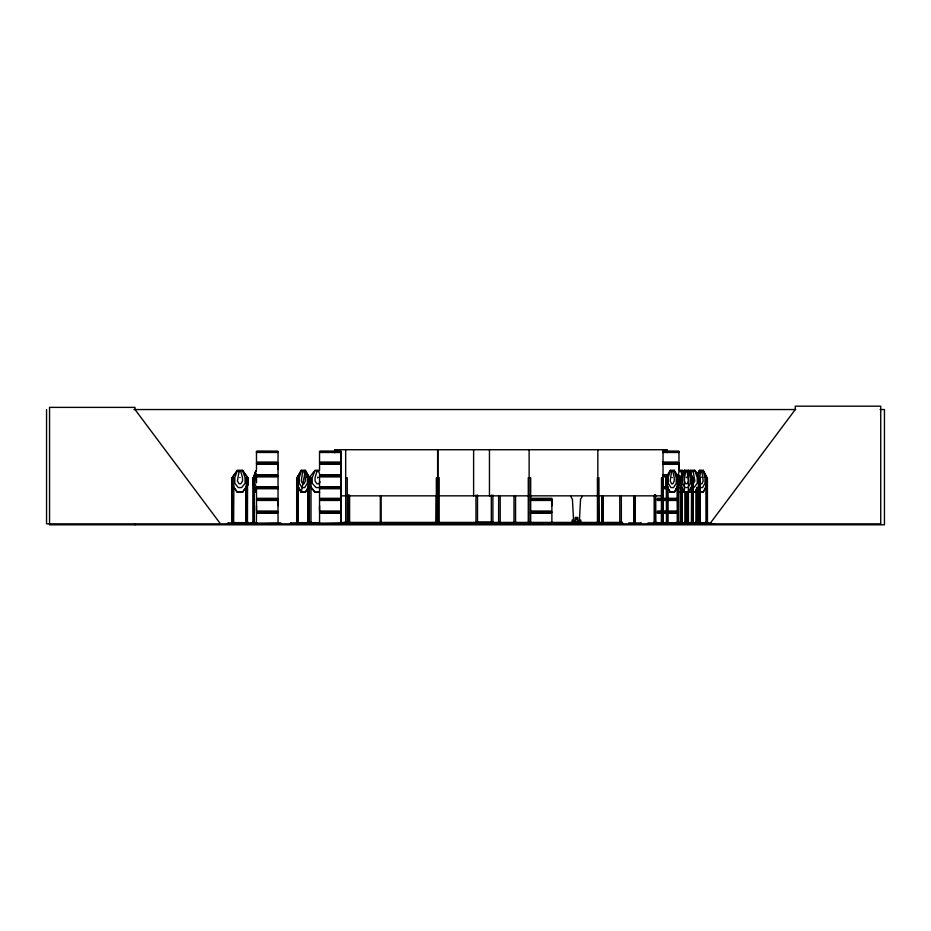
<?xml version="1.0" encoding="UTF-8"?>
<svg xmlns="http://www.w3.org/2000/svg" width="931" height="931" viewBox="0 0 931 931"><rect width="100%" height="100%" fill="white"/><g stroke="black" fill="none" stroke-linecap="round" stroke-linejoin="round"><path stroke-width="1.4" d="M256.479 511.038L256.479 500.447L278.043 500.447L278.02 511.038L256.479 511.038L256.502 505.742M278.02 505.742L278.02 500.447M278.02 469.48L278.02 464.185L256.479 464.185L256.502 469.48M319.542 511.038L319.542 500.447L341.118 500.447L341.118 511.038L319.542 511.038L319.566 505.742M341.095 500.447L341.095 511.038M319.566 469.48L319.542 464.185L341.118 464.185L341.095 474.775L319.542 474.775M551.862 505.742L551.862 500.447L530.682 500.447M678.943 464.185L678.943 469.48L678.967 464.185L662.791 464.185M325.815 523.757L343.108 523.816L343.097 522.896L340.211 522.978M255.513 477.219L255.513 477.708M256.49 474.007L256.537 482.852M699.553 477.743L700.74 471.505L702.102 471.505M302.633 471.505L301.318 480.966L302.633 483.794L303.995 483.794L305.368 480.966L305.368 477.743L303.995 471.505L302.505 471.505M701.346 477.196L701.38 477.126M672.101 477.58L672.275 477.51M698.017 476.544L699.542 470.562L703.336 470.562M690.569 475.252L691.524 471.505L693.258 471.505M686.217 477.719L686.368 477.126M239.081 471.505L237.405 480.966L239.081 483.794L240.792 483.794L242.549 480.966L242.549 477.743L240.792 471.505L238.999 471.505M678.385 474.007L679.095 471.505L680.968 471.505L682.039 475.252M647.429 523.85L714.543 523.85M590.661 523.85L608.164 523.699M660.265 522.978L660.347 523.85M692.338 477.196L692.501 477.731M290.041 523.85L302.61 523.734M239.814 477.58L240.058 477.58M576.638 517.927L577.08 518.416L576.01 518.439M681.841 523.85L681.713 477.743C677.256 475.822 682.481 480.175 680.224 484.993L684.471 492.313M317.669 477.731L317.878 477.103L317.622 477.743M689.091 472.96L689.918 470.562L694.922 470.562M227.408 523.85L235.415 523.699M228.142 523.699L228.246 522.896L235.566 522.896L235.566 523.85M344.679 523.757L344.586 522.419L622.513 522.419L622.35 523.734M436.43 523.85L437.139 523.734M474.822 523.85L475.625 523.699M528.121 523.734L528.645 523.734M255.478 477.172L255.513 477.626M707.444 523.85L707.42 477.743L705.884 477.184M697.016 475.241L699.484 470.376L703.394 470.376M697.11 475.357L699.623 470.376M697.261 475.357L699.681 470.562M703.184 492.115L706.838 484.935L706.838 477.743L703.184 470.562L705 477.743L705 483.236L702.591 487.576L700.159 487.576M703.242 492.313L707.106 484.993M677.303 523.85L677.046 477.114L678.769 477.743L678.769 523.85M691.593 477.661L691.407 523.85M670.285 492.313L666.072 484.993L666.072 477.684L670.285 470.376M670.343 470.562L666.34 477.743L666.433 523.85M674.288 492.313L678.501 484.993L678.501 477.684L674.288 470.376M678.501 484.993L674.428 492.313L670.145 492.313M680.258 477.743L684.343 470.376L688.661 470.376L692.78 477.684L692.78 484.993L688.533 492.313L688.533 470.376L692.652 477.743L692.652 523.85L692.78 522.175M684.471 470.376L680.352 477.743L680.224 484.993M680.491 477.743L684.541 470.562M688.463 492.115L692.78 484.993L692.396 477.126M301.237 470.376L296.966 477.684L296.966 484.993L301.097 492.313L305.426 492.313L309.569 484.993L309.569 477.684L305.298 470.376M305.298 492.313L309.569 484.993M693.164 483.794L694.84 480.966L693.164 471.505M320.089 481.909L318.798 483.794L316.912 483.794L315.074 480.966L315.074 477.743L316.912 471.505L318.798 471.505L319.961 475.252M688.405 472.459L689.836 470.376L695.003 470.376M688.277 472.96L689.929 470.376M694.829 492.115L699.996 484.993L694.91 492.313M232.052 523.85L232.075 477.684L237.3 470.376L242.619 470.376M242.537 492.313L247.855 484.993L247.855 477.684L242.537 470.376M709.818 523.85L795.283 409.547L795.283 406.184L880.738 406.184L880.738 523.85L46.55 523.85L46.55 409.547M575.986 518.078L576.626 517.985M278.066 523.408L256.479 523.792M660.533 523.385L657.391 523.792M309.185 477.684L314.957 470.376L319.636 470.376M278.066 487.146L256.258 487.355L278.066 487.565M319.542 487.565L341.142 487.122L341.118 476.905L319.542 476.905L319.542 487.122M530.309 523.827L530.298 522.419M298.374 477.673L296.675 477.743L296.675 523.85M290.565 523.734L290.705 522.896L302.784 522.896L302.784 523.85M341.735 523.734L341.886 522.896L341.921 523.85M308.37 523.734L308.312 522.175M256.374 523.455L256.479 513.167L278.043 513.167L278.043 523.385M705.896 477.743L706.001 523.85M698.459 477.673L698.564 523.85L698.599 522.175M231.959 477.743L233.832 477.324L233.541 523.85M704.092 477.207L704.115 477.231M306.38 477.207L306.404 477.231M319.542 523.385L319.566 513.167L341.118 513.167L341.118 523.385L319.496 523.804M681.445 477.673L681.445 477.184M233.634 477.673L233.681 477.184M133.924 409.547L795.726 409.547M880.086 409.547L884.45 409.547L884.45 524.816L49.552 524.816L49.552 407.382L135.018 407.382L135.018 409.547L220.472 523.85M278.043 451.372L256.479 451.372L278.066 451.419M678.967 451.372L662.791 451.372L678.978 451.419M256.456 451.791L278.066 451.791L256.456 451.814L256.502 462.055L278.043 462.055L278.043 451.849M319.531 451.791L341.142 451.791L341.118 462.055L319.542 462.055L319.542 451.849L341.142 451.814M256.502 452.466L278.02 452.466M319.566 452.466L341.095 452.466L341.095 462.055M662.791 452.466L678.943 452.466M662.791 462.055L678.967 462.055L678.967 451.849M256.328 462.788L278.194 462.788M319.403 462.788L341.27 462.788M662.709 462.788L679.118 462.788M256.328 463.452L278.194 463.452M319.403 463.452L341.27 463.452M662.709 463.452L679.118 463.452M301.097 470.376L305.426 470.376L301.237 492.313L296.966 484.993M670.145 470.376L674.428 470.376M678.618 470.376L682.912 470.376M237.312 470.562L242.537 470.562L247.681 477.743L247.774 484.993L242.456 492.115L237.312 492.115M255.839 470.562L254.803 483.236L256.421 487.576M301.167 470.562L305.368 470.562L307.381 477.743L307.381 483.236L304.705 487.576L301.993 487.576L299.258 483.236L299.258 477.743L301.295 470.562L297.094 477.743L297.094 523.85M319.298 470.562L315.05 470.562L312.211 477.743L312.211 483.236L316.016 487.576L341.142 487.565M674.358 470.562L670.215 470.562L668.202 477.743L668.202 483.236L670.902 487.576L673.567 487.576L676.22 483.236L676.22 477.743L674.23 470.562L678.373 477.743L678.35 523.85M678.664 470.562L682.819 470.562L683.68 472.96M688.591 470.562L684.413 470.562L682.376 477.743L682.376 483.236L685.1 487.576L687.8 487.576L690.476 483.236L690.476 477.743L688.463 470.562L692.513 477.743M687.229 471.505L685.74 471.505L684.425 477.743L684.425 480.966L685.74 483.794L687.09 483.794L688.475 480.966L687.09 471.505M256.479 474.775L278.043 474.775L278.043 464.185M662.791 474.775L668.179 474.775M677.5 474.775L678.967 474.775M256.328 475.52L278.194 475.52M319.403 475.52L341.27 475.52M662.709 475.52L668.179 475.52M677.652 475.52L679.118 475.52M256.328 476.172L278.194 476.172M319.403 476.172L341.27 476.172M662.709 476.172L668.179 476.172M677.652 476.172L679.118 476.172M256.479 476.905L278.043 476.905L278.043 487.122M662.791 476.905L665.397 476.905M677.5 476.905L678.967 476.905M246.343 477.184L246.156 523.85M298.153 523.85L298.409 477.196M308.405 477.196L308.208 477.708M310.907 477.184L310.733 477.708M667.329 477.184L667.166 477.708M691.465 477.184L693.071 477.743L693.013 523.85M698.459 477.184L700.1 477.743M245.9 477.743L247.855 477.684M345.68 477.743L347.24 477.743L347.24 522.175M529.122 477.743L530.693 477.743L530.682 522.175M663.035 477.743L661.51 477.743L661.382 523.85M666.072 477.684L667.48 477.743L667.48 523.85M679.095 483.794L680.922 483.794M232.168 484.935L237.393 492.115M253.523 484.993L255.967 492.313L253.43 484.935L253.348 477.684L255.967 470.376L253.604 477.743L253.604 523.85M297.094 484.935L301.295 492.115M309.301 484.935L315.05 492.115L319.298 492.115M680.352 484.935L684.541 492.115M231.994 484.993L237.3 492.313L242.619 492.313M256.502 486.843L278.02 486.843M319.566 486.843L341.095 486.843L341.095 476.905M662.791 486.843L665.409 486.843M662.779 487.146L665.386 487.122M662.779 487.565L665.397 487.565M678.222 487.576L680.666 487.576M690.744 487.576L694.026 487.576L697.261 483.236L697.261 477.743L694.829 470.562L699.74 477.743M256.479 487.693L278.043 487.693M319.542 487.693L341.118 487.693M662.791 487.693L665.386 487.693M256.456 488.053L278.066 488.053L256.456 488.1L256.502 498.318L278.043 498.318L278.043 488.112M319.531 488.053L341.142 488.053L341.118 498.318L319.542 498.318L319.542 488.112L341.142 488.1M256.502 488.728L278.02 488.728M319.566 488.728L341.095 488.728L341.095 498.318M662.791 488.728L668.179 488.728M675.755 488.728L677.5 488.728M301.167 492.115L305.368 492.115M670.215 492.115L674.358 492.115M678.664 492.115L682.819 492.115M684.413 492.115L688.591 492.115M694.922 492.115L689.918 492.115L688.277 489.718M699.542 492.115L703.336 492.115M319.636 492.313L314.957 492.313L309.185 484.993M678.618 492.313L682.912 492.313M688.661 492.313L684.343 492.313L684.343 470.376M689.836 492.313L695.003 492.313M699.484 492.313L703.394 492.313M340.769 495.839L437.896 495.839M439.06 495.839L528.389 495.839M529.122 495.839L663.035 495.839M530.682 498.318L551.885 498.318M657.391 498.318L677.524 498.318M256.328 499.051L278.194 499.051M319.403 499.051L341.27 499.051M530.542 499.051L552.036 499.051M657.239 499.051L677.652 499.051M256.328 499.714L278.194 499.714M319.403 499.714L341.27 499.714M530.542 499.714L552.036 499.714M657.239 499.714L677.652 499.714M657.391 500.447L677.524 500.447M530.682 511.038L551.885 511.038L551.885 500.447M657.391 511.038L677.524 511.038M256.328 511.782L278.194 511.782M319.403 511.782L341.27 511.782M530.542 511.782L552.036 511.782M657.239 511.782L677.652 511.782M256.328 512.434L278.194 512.434M319.403 512.434L341.27 512.434M530.542 512.434L552.036 512.434M657.239 512.434L677.652 512.434M530.682 513.167L551.885 513.167L551.885 523.385M657.391 513.167L677.524 513.167M254.256 522.175L252.767 522.175L252.836 523.85M296.535 522.175L298.374 522.175L298.351 523.85M307.556 522.175L311.163 522.175L311.163 523.85M345.494 522.175L347.426 522.652M349.742 522.175L347.88 522.652M381.21 522.175L380.244 522.652M436.15 522.175L439.362 522.652M475.776 522.175L493.069 522.175M498.446 522.105L500.366 522.582M515.739 522.105L513.819 522.582M574.555 522.012L575.975 522.012M599.064 522.175L597.237 522.175L597.271 523.85M601.566 522.175L603.369 522.652L602.601 522.175M621.524 522.175L619.604 522.652M635.117 522.175L633.918 522.175L633.964 523.85M655.89 522.175L654.051 522.175L654.086 523.85M661.347 522.175L663.175 522.175L663.163 523.85M682.295 522.175L680.445 522.175L680.48 523.85M684.983 522.175L688.591 522.175M691.384 522.175L693.234 522.175L693.199 523.85M695.923 522.175L697.656 522.652M705.803 522.175L707.572 522.175L707.537 523.85M233.541 522.652L245.993 522.652M253.651 522.652L257.037 522.652M297.932 522.652L307.986 522.652M311.163 522.652L319.24 522.652M340.176 522.652L348.264 522.175M655.424 522.652L658.101 522.652M667.608 522.652L677.535 522.652M677.919 522.652L706.292 522.652M246.645 522.978L256.665 522.896M277.927 522.896L280.673 522.896L280.65 523.85M308.487 522.896L315.272 522.978L315.178 523.85M592.616 522.978L603.637 522.896L603.637 523.85M628.762 523.85L628.762 522.896L640.993 522.978L641.04 523.734M654.993 522.896L648.011 522.978L648.092 523.85M656.797 523.85L656.797 522.896L667.725 522.896M681.364 522.896L672.566 522.896L672.566 523.85M686.915 523.85L686.915 522.896L711.354 522.978M256.502 523.106L278.02 523.106M319.566 523.106L341.095 523.106L341.095 513.167M657.414 523.106L660.603 523.106M662.791 523.106L665.409 523.106M662.779 523.408L665.386 523.385M303.297 523.734L315.877 523.85M438.257 523.734L438.978 523.85M493.314 523.734L494.035 523.85M530.111 523.699L530.845 523.734M621.617 523.699L622.536 523.85M628.856 523.734L641.296 523.85M691.605 523.734L691.605 522.175M251.463 523.734L251.277 522.896L251.242 523.85M244.108 523.699L281.325 523.85M695.923 523.699L695.818 522.896L695.783 523.85M344.086 523.699L355.851 523.85M699.088 522.896L699.065 523.85M699.693 523.734L699.903 477.684M686.938 522.896L687.09 523.734M672.601 522.896L672.741 523.734M661.732 523.734L661.813 522.175M656.821 522.896L656.96 523.734M700.834 523.734L700.74 522.919L700.682 523.85M252.627 522.896L252.604 523.85M252.988 523.734L252.906 477.743C254.885 476.742 254.407 478.208 254.198 477.114L254.186 523.85M640.97 522.896L640.959 523.85M694.91 470.376L699.996 477.684L700.1 523.85M688.405 490.218L689.929 492.313M305.228 470.562L309.429 477.743L309.371 523.85M670.343 492.115L666.2 484.935L666.2 477.684M703.242 470.376L706.978 477.743L706.955 523.85M697.11 487.332L699.006 491.091M697.016 487.437L698.867 491.091M699.553 480.966L700.74 483.794L701.951 483.794L703.196 480.966L701.951 471.505M242.537 470.562L245.086 477.743L245.086 483.236L241.699 487.576L238.266 487.576L234.81 483.236L234.81 477.743L237.393 470.562L232.168 477.743L232.215 523.85M706.769 522.175L706.769 523.85M706.699 522.175L706.699 523.85M705.931 522.175L705.838 523.85M704.43 522.896L704.43 523.85M700.263 523.85L700.263 522.175L698.297 522.175L698.297 523.85M699.553 522.175L699.6 523.85M697.54 487.832L697.54 522.419M697.075 487.832L697.191 522.652M696.539 490.718L696.539 522.419M696.074 489.275L696.074 522.419M692.455 522.175L692.396 523.85M692.152 522.175L692.152 523.85M691.966 487.832L691.838 523.85M688.416 492.162L688.416 522.419M688.265 492.162L688.265 522.419M686.787 492.162L686.764 522.419M686.496 492.162L686.496 522.419M685.437 492.162L685.437 522.419M685.135 492.162L685.135 522.419M682.132 487.832L682.26 522.652M681.027 477.743L681.027 523.85M680.898 522.175L680.817 523.85M680.608 477.743L680.666 523.85M678.897 523.85L678.897 522.175L677.081 522.175L677.116 523.85M678.478 522.175L678.478 523.85M678.152 522.175L678.094 523.85M674.614 522.896L674.614 523.85M668.027 522.652L666.212 522.175L666.247 523.85M667.899 486.389L667.899 523.85M667.608 522.175L667.608 523.85M667.352 452.617L667.352 449.731L335.009 449.731L335.009 452.617M667.283 522.175L667.224 523.85M667.05 522.175L666.992 523.85M666.794 484.946L666.794 523.85M666.666 522.175L666.666 523.85M663.035 449.731L663.035 523.85M662.732 522.175L662.732 523.85M662.604 477.743L662.604 523.85M662.418 522.175L662.418 523.85M662.185 522.175L662.127 523.85M661.941 477.743L661.941 523.85M661.569 522.175L661.569 523.85M655.727 495.036L655.855 523.85M655.424 522.175L655.424 523.85M655.296 495.036L655.296 523.85M655.11 522.175L655.04 523.85M654.83 522.175L654.9 523.85M654.644 495.036L654.644 523.85M654.516 522.175L654.516 523.85M654.214 495.036L654.214 523.85M635.012 496.374L635.07 523.85M634.581 496.374L634.651 523.85M634.453 496.374L634.383 523.85M634.023 496.374L634.023 523.85M622.292 522.419L622.292 523.85M621.338 496.374L621.349 522.175M619.778 496.374L619.778 522.175M603.241 496.374L603.241 522.175M602.962 496.374L602.939 522.175M602.404 496.374L602.543 522.175M601.985 496.374L602.148 522.175M601.717 496.374L601.717 522.175M599.052 523.85L598.924 477.743L597.399 477.743L597.458 523.85M598.854 522.175L598.854 523.85M598.493 496.374L598.621 523.85M598.074 522.175L598.016 523.85M597.83 449.731L597.83 523.85M597.702 522.175L597.702 523.85M580.816 523.094L580.816 520.092L580.141 520.092L580.141 522.489M577.814 522.489L577.814 517.45L575.172 517.45L575.172 522.489M572.833 522.489L572.833 520.092L572.169 520.092L572.169 523.094M533.44 522.419L533.44 523.85M530.868 522.652L528.098 522.652M529.122 449.731L529.122 522.175M528.273 477.743L528.273 522.175M515.553 496.409L515.553 522.349M513.993 496.409L513.993 522.349M500.191 496.409L500.191 522.349M498.632 496.409L498.632 522.349M492.883 495.036L492.883 522.419M491.324 495.036L491.324 522.419M489.462 449.731L489.462 495.839M477.522 495.036L477.522 522.419M475.962 495.036L475.962 522.419M473.611 449.731L473.611 495.839M439.188 522.175L439.176 477.743L436.336 477.743L436.336 522.175M437.896 449.731L437.896 522.175M437.617 449.731L437.617 522.175M436.802 522.419L436.802 523.85M436.336 496.374L436.162 522.652M433.439 522.419L433.439 523.85M381.116 496.374L381.116 522.175M380.337 496.374L380.337 522.175M349.602 495.036L349.602 522.419M348.403 495.036L348.403 522.419M348.019 495.036L348.019 522.419M345.68 449.731L345.68 522.175M341.118 464.185L341.118 474.775M334.753 449.731L334.753 452.617M310.989 523.85L311.035 477.731L308.114 477.743L307.986 523.85M310.803 522.175L310.803 523.85M309.604 522.175L309.604 523.85M309.232 477.743L309.243 523.85M308.952 522.175L308.952 523.85M308.813 484.946L308.813 523.85M308.37 522.175L308.37 523.85M307.695 486.389L307.695 523.85M297.932 522.175L297.932 523.85M297.804 486.389L297.804 523.85M297.606 522.175L297.548 523.85M297.292 522.175L297.35 523.85M296.966 522.175L296.966 523.85M296.745 522.175L296.745 523.85M290.728 522.896L290.728 523.85M253.686 522.175L253.651 523.85M253.325 522.175L253.372 523.85M247.727 523.85L247.727 522.175L245.737 522.652M247.565 477.743L247.437 523.85M247.309 477.743L247.309 523.85M246.354 522.175L246.389 523.85M245.9 486.389L245.993 523.85M233.786 523.85L233.786 522.175L231.796 522.175L231.796 523.85M233.378 487.832L233.378 523.85M232.447 522.175L232.413 523.85M228.281 522.896L228.281 523.85M135.018 523.85L135.018 524.816M582.061 496.432A5.761 5.761 0 0 1 580.56 499.016L579.373 521.244L573.612 521.244L572.414 499.016A5.761 5.761 0 0 1 570.924 496.432M675.01 477.37L675.01 477.37M695.783 477.37L695.783 477.37M236.032 477.37L236.032 477.37M243.538 477.37L243.538 477.37M313.549 477.37L313.549 477.37M575.789 518.253C576.661 520.953 577.883 516.356 575.789 518.253M671.53 471.505L670.227 480.966L671.53 483.794L672.869 483.794L674.23 480.966L674.23 477.743L672.869 471.505L671.53 471.505M576.394 518.136L576.557 518.742L576.394 518.136M341.118 451.372L319.542 451.372L341.142 451.419M678.978 451.791L662.779 451.791L678.978 451.814M665.386 488.053L662.779 488.053L665.386 488.1M681.527 523.85L681.527 522.175L681.457 523.85M598.307 523.85L598.307 522.175L598.237 523.85"/></g></svg>
